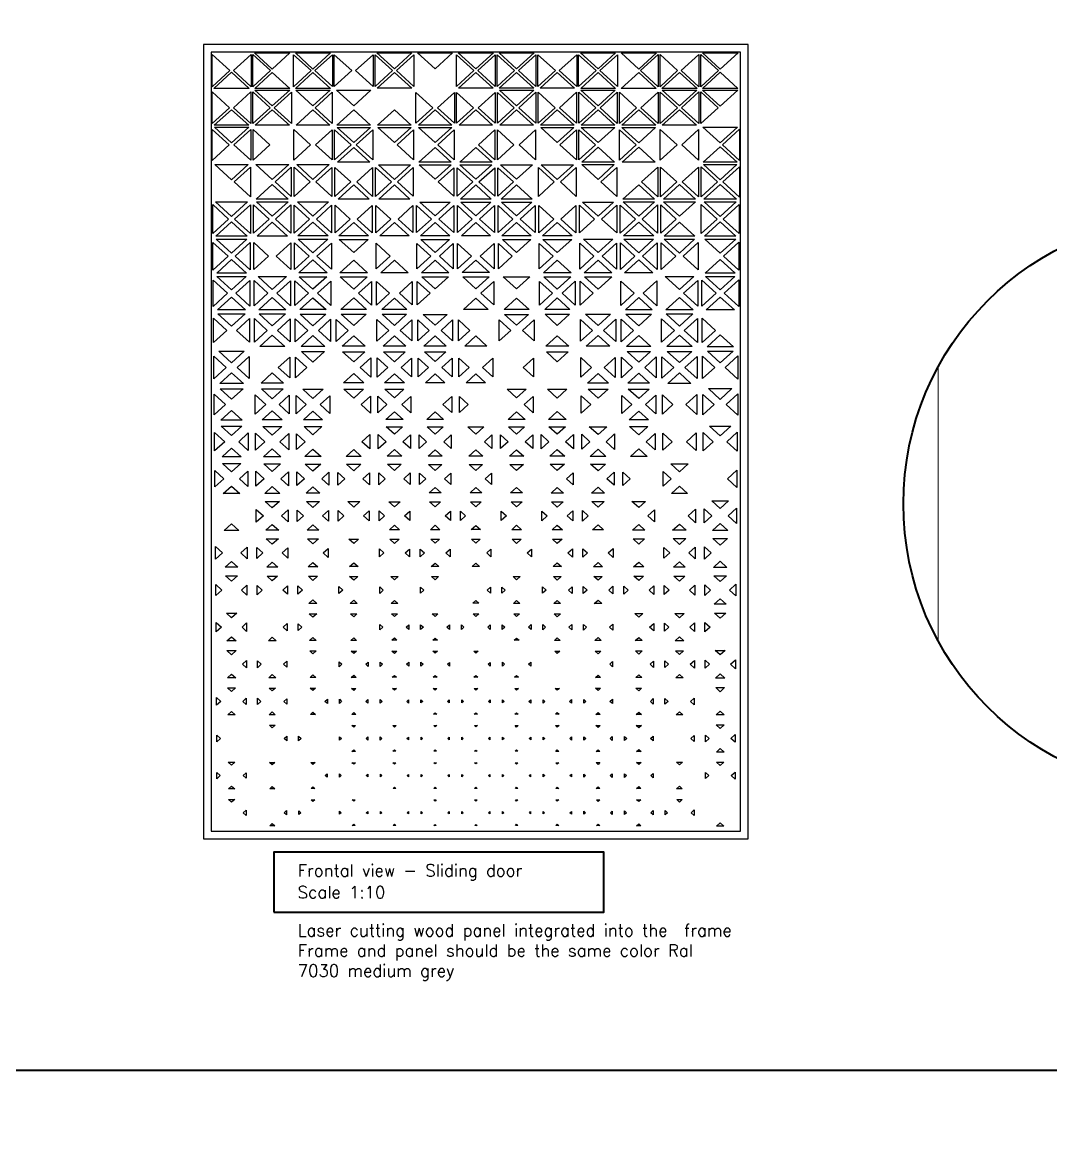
# Model space of a CAD drawing. Header units: millimetres. Extents: x 6676 to 14342, y 3639 to 5293.
# Drawn here: x 7893.2 to 8233.2, y 4548 to 4916.6 of the extents above; entities that cross this region are included whole.
import ezdxf

# ---------------------------------------------------------------- set-up
doc = ezdxf.new("R2010")
doc.units = ezdxf.units.MM
doc.layers.add('1 - bed panels', color=170, linetype='Continuous', lineweight=9)
doc.layers.add('A-dim-work', color=8, linetype='Continuous')
doc.layers.add('A-VIEW-20', color=1, linetype='Continuous')
doc.styles.add('ENGLISH', font='romans.shx', dxfattribs={"height": 2})

# ---------------------------------------------------------------- blocks, each defined once
blk = doc.blocks.new('det2')
at = {"layer": '1 - bed panels', "true_color": 0xc2c2c2}
h = blk.add_hatch(dxfattribs=at)
h.set_pattern_fill('LINE', color=9, scale=1.575, angle=-90)
h.set_pattern_definition([(270, (-7406.43, -5143.807), (5.000625, -2e-15), [])])
edge = h.paths.add_edge_path()
edge.add_arc((3.66, 8.761), 9.495, 98.1319, 262.4282)
edge.add_line((2.409, -0.651), (2.317, 18.161))
edge = h.paths.add_edge_path()
edge.add_arc((-158.699, -60.602), 2, 360, 360.1896)
edge.add_line((-156.699, -60.595), (-156.699, -60.602))
at = {"layer": 'A-dim-work', "color": 6, "lineweight": 40, "ltscale": 20}
blk.add_circle((3.66, 8.761), 9.495, dxfattribs=at)
blk = doc.blocks.new('sliding')
at = {"layer": 'A-VIEW-20'}
for points in [[(0, 0), (0, -105), (72, -105), (72, 0)], [(1, -1), (1, -104), (71, -104), (71, -1)], [(1.11, -1.31), (3.46, -3.45), (1.11, -5.59)], [(6.27, -5.58), (3.93, -3.45), (6.27, -1.32)], [(6.5, -1.33), (8.84, -3.45), (6.5, -5.58)], [(11.42, -1.11), (9.08, -3.24), (6.73, -1.11)], [(11.89, -1.34), (14.22, -3.45), (11.89, -5.57)], [(16.8, -1.11), (14.46, -3.24), (12.13, -1.11)], [(17.03, -5.56), (14.71, -3.45), (17.03, -1.34)], [(17.28, -1.35), (19.59, -3.45), (17.28, -5.56)], [(22.41, -5.55), (20.1, -3.45), (22.41, -1.35)], [(22.67, -1.35), (24.97, -3.45), (22.67, -5.55)], [(27.55, -1.11), (25.23, -3.23), (22.91, -1.11)], [(27.79, -5.55), (25.49, -3.45), (27.79, -1.36)], [(32.93, -1.11), (30.62, -3.22), (28.3, -1.11)], [(33.44, -1.36), (35.74, -3.45), (33.44, -5.55)], [(38.32, -1.11), (36, -3.22), (33.68, -1.11)], [(38.56, -5.55), (36.26, -3.45), (38.56, -1.36)], [(38.82, -1.36), (41.12, -3.45), (38.82, -5.55)], [(43.7, -1.11), (41.38, -3.23), (39.07, -1.11)], [(43.95, -5.55), (41.64, -3.45), (43.95, -1.35)], [(44.21, -1.35), (46.51, -3.45), (44.21, -5.55)], [(49.33, -5.56), (47.02, -3.45), (49.33, -1.35)], [(49.59, -1.35), (51.9, -3.45), (49.59, -5.56)], [(54.48, -1.11), (52.15, -3.23), (49.82, -1.11)], [(54.72, -5.56), (52.4, -3.45), (54.72, -1.34)], [(59.88, -1.11), (57.54, -3.24), (55.2, -1.11)], [(60.11, -5.57), (57.78, -3.45), (60.11, -1.33)], [(60.35, -1.33), (62.68, -3.45), (60.35, -5.58)], [(65.5, -5.59), (63.16, -3.45), (65.5, -1.32)], [(65.73, -1.32), (68.08, -3.45), (65.73, -5.59)], [(70.67, -1.1), (68.31, -3.25), (65.95, -1.1)], [(1.36, -5.79), (3.69, -3.67), (6.02, -5.79)], [(6.76, -5.79), (9.08, -3.68), (11.39, -5.79)], [(12.16, -5.79), (14.46, -3.69), (16.77, -5.79)], [(22.94, -5.78), (25.23, -3.7), (27.52, -5.78)], [(33.72, -5.78), (36, -3.7), (38.28, -5.78)], [(39.1, -5.78), (41.38, -3.7), (43.67, -5.78)], [(44.48, -5.78), (46.77, -3.7), (49.06, -5.78)], [(49.86, -5.79), (52.15, -3.69), (54.45, -5.79)], [(55.23, -5.79), (57.54, -3.68), (59.85, -5.79)], [(60.6, -5.79), (62.92, -3.68), (65.25, -5.79)], [(65.97, -5.8), (68.31, -3.67), (70.64, -5.8)], [(1.13, -6.26), (3.43, -8.36), (1.13, -10.46)], [(6.25, -10.45), (3.96, -8.36), (6.25, -6.27)], [(6.52, -6.27), (8.81, -8.36), (6.52, -10.44)], [(11.38, -6.02), (9.08, -8.12), (6.78, -6.02)], [(11.63, -10.43), (9.35, -8.36), (11.63, -6.28)], [(16.75, -6.03), (14.46, -8.11), (12.18, -6.03)], [(17.01, -10.42), (14.75, -8.36), (17.01, -6.3)], [(22.12, -6.03), (19.85, -8.1), (17.57, -6.03)], [(28.07, -6.32), (30.32, -8.36), (28.07, -10.4)], [(33.16, -10.4), (30.92, -8.36), (33.16, -6.32)], [(33.46, -6.32), (35.7, -8.36), (33.46, -10.4)], [(38.54, -10.4), (36.3, -8.36), (38.54, -6.32)], [(38.84, -6.32), (41.08, -8.36), (38.84, -10.4)], [(43.65, -6.03), (41.38, -8.1), (39.12, -6.03)], [(43.93, -10.4), (41.68, -8.36), (43.93, -6.31)], [(44.23, -6.31), (46.47, -8.36), (44.23, -10.4)], [(49.31, -10.41), (47.06, -8.36), (49.31, -6.31)], [(49.61, -6.3), (51.86, -8.36), (49.61, -10.41)], [(54.43, -6.03), (52.15, -8.11), (49.87, -6.03)], [(54.7, -10.42), (52.44, -8.36), (54.7, -6.29)], [(54.99, -6.29), (57.26, -8.36), (54.99, -10.42)], [(60.09, -10.43), (57.81, -8.36), (60.09, -6.28)], [(60.37, -6.28), (62.65, -8.36), (60.37, -10.44)], [(65.23, -6.02), (62.92, -8.12), (60.62, -6.02)], [(65.48, -10.45), (63.19, -8.36), (65.48, -6.27)], [(65.75, -6.26), (68.05, -8.36), (65.75, -10.45)], [(70.63, -6.02), (68.31, -8.13), (65.98, -6.02)], [(1.41, -10.68), (3.69, -8.61), (5.97, -10.68)], [(6.81, -10.68), (9.08, -8.62), (11.34, -10.68)], [(12.22, -10.67), (14.46, -8.63), (16.71, -10.67)], [(17.61, -10.67), (19.85, -8.64), (22.08, -10.67)], [(23.01, -10.67), (25.23, -8.64), (27.45, -10.67)], [(28.4, -10.67), (30.62, -8.65), (32.83, -10.67)], [(33.78, -10.66), (36, -8.65), (38.22, -10.66)], [(39.17, -10.67), (41.38, -8.64), (43.6, -10.67)], [(44.54, -10.67), (46.77, -8.64), (49, -10.67)], [(49.92, -10.67), (52.15, -8.63), (54.39, -10.67)], [(55.28, -10.68), (57.54, -8.62), (59.79, -10.68)], [(60.65, -10.68), (62.92, -8.61), (65.19, -10.68)], [(1.15, -11.21), (3.4, -13.26), (1.15, -15.31)], [(5.96, -10.94), (3.69, -13), (1.43, -10.94)], [(6.23, -15.3), (4, -13.26), (6.23, -11.23)], [(6.54, -11.23), (8.77, -13.26), (6.54, -15.29)], [(11.93, -11.25), (14.14, -13.26), (11.93, -15.27)], [(16.99, -15.26), (14.79, -13.26), (16.99, -11.26)], [(17.32, -11.27), (19.51, -13.26), (17.32, -15.26)], [(22.06, -10.96), (19.85, -12.97), (17.64, -10.96)], [(22.37, -15.25), (20.19, -13.26), (22.37, -11.28)], [(27.43, -10.96), (25.23, -12.96), (23.03, -10.96)], [(27.75, -15.24), (25.58, -13.26), (27.75, -11.29)], [(32.81, -10.96), (30.62, -12.96), (28.42, -10.96)], [(33.13, -15.23), (30.97, -13.26), (33.13, -11.29)], [(38.52, -15.23), (36.35, -13.26), (38.52, -11.29)], [(38.87, -11.29), (41.03, -13.26), (38.87, -15.24)], [(43.9, -15.24), (41.73, -13.26), (43.9, -11.28)], [(48.97, -10.96), (46.77, -12.97), (44.57, -10.96)], [(49.29, -15.25), (47.11, -13.26), (49.29, -11.27)], [(49.63, -11.27), (51.82, -13.26), (49.63, -15.25)], [(54.37, -10.95), (52.15, -12.97), (49.94, -10.95)], [(55.01, -11.26), (57.21, -13.26), (55.01, -15.27)], [(59.77, -10.95), (57.54, -12.98), (55.31, -10.95)], [(60.39, -11.24), (62.61, -13.26), (60.39, -15.29)], [(65.46, -15.3), (63.23, -13.26), (65.46, -11.22)], [(70.58, -10.94), (68.31, -13.01), (66.03, -10.94)], [(70.86, -15.32), (68.59, -13.26), (70.86, -11.2)], [(17.69, -15.55), (19.85, -13.59), (22, -15.55)], [(28.48, -15.55), (30.62, -13.6), (32.75, -15.55)], [(33.86, -15.55), (36, -13.6), (38.14, -15.55)], [(49.99, -15.55), (52.15, -13.58), (54.32, -15.55)], [(55.35, -15.56), (57.54, -13.57), (59.72, -15.56)], [(66.07, -15.57), (68.31, -13.54), (70.54, -15.57)], [(5.89, -15.86), (3.69, -17.87), (1.49, -15.86)], [(6.21, -20.14), (4.04, -18.17), (6.21, -16.2)], [(11.25, -15.87), (9.08, -17.85), (6.91, -15.87)], [(16.61, -15.88), (14.46, -17.84), (12.31, -15.88)], [(27.35, -15.89), (25.23, -17.82), (23.12, -15.89)], [(32.72, -15.89), (30.62, -17.81), (28.51, -15.89)], [(38.11, -15.89), (36, -17.81), (33.89, -15.89)], [(43.5, -15.89), (41.38, -17.81), (39.27, -15.89)], [(48.89, -15.89), (46.77, -17.82), (44.65, -15.89)], [(54.29, -15.88), (52.15, -17.83), (50.02, -15.88)], [(60.05, -20.12), (57.91, -18.17), (60.05, -16.22)], [(60.41, -16.21), (62.56, -18.17), (60.41, -20.12)], [(65.44, -20.14), (63.27, -18.17), (65.44, -16.19)], [(65.79, -16.18), (67.96, -18.17), (65.79, -20.15)], [(70.52, -15.86), (68.31, -17.87), (66.1, -15.86)], [(70.84, -20.17), (68.64, -18.17), (70.84, -16.16)], [(11.58, -20.11), (9.45, -18.17), (11.58, -16.22)], [(11.96, -16.23), (14.09, -18.17), (11.96, -20.1)], [(16.96, -20.09), (14.85, -18.17), (16.96, -16.24)], [(17.35, -16.25), (19.45, -18.17), (17.35, -20.08)], [(22.34, -20.07), (20.25, -18.17), (22.34, -16.26)], [(22.74, -16.26), (24.83, -18.17), (22.74, -20.07)], [(27.72, -20.06), (25.64, -18.17), (27.72, -16.27)], [(33.1, -20.06), (31.03, -18.17), (33.1, -16.28)], [(33.51, -16.28), (35.59, -18.17), (33.51, -20.06)], [(38.49, -20.06), (36.41, -18.17), (38.49, -16.28)], [(38.9, -16.28), (40.97, -18.17), (38.9, -20.06)], [(44.28, -16.27), (46.36, -18.17), (44.28, -20.07)], [(49.26, -20.08), (47.17, -18.17), (49.26, -16.26)], [(54.65, -20.09), (52.54, -18.17), (54.65, -16.24)], [(6.96, -20.44), (9.08, -18.52), (11.19, -20.44)], [(17.78, -20.43), (19.85, -18.55), (21.91, -20.43)], [(23.18, -20.42), (25.23, -18.56), (27.28, -20.42)], [(33.96, -20.42), (36, -18.56), (38.04, -20.42)], [(39.34, -20.42), (41.38, -18.56), (43.43, -20.42)], [(55.44, -20.44), (57.54, -18.53), (59.64, -20.44)], [(60.79, -20.45), (62.92, -18.51), (65.05, -20.45)], [(66.14, -20.46), (68.31, -18.49), (70.47, -20.46)], [(1.2, -21.16), (3.3, -23.07), (1.2, -24.99)], [(5.81, -20.79), (3.69, -22.72), (1.57, -20.79)], [(6.18, -24.96), (4.1, -23.07), (6.18, -21.18)], [(6.59, -21.19), (8.66, -23.07), (6.59, -24.95)], [(11.16, -20.8), (9.08, -22.7), (6.99, -20.8)], [(11.55, -24.93), (9.51, -23.07), (11.55, -21.21)], [(11.99, -21.22), (14.02, -23.07), (11.99, -24.92)], [(16.52, -20.81), (14.46, -22.69), (12.4, -20.81)], [(16.93, -24.91), (14.91, -23.07), (16.93, -21.24)], [(17.38, -21.25), (19.39, -23.07), (17.38, -24.9)], [(22.3, -24.88), (20.31, -23.07), (22.3, -21.26)], [(22.77, -21.26), (24.76, -23.07), (22.77, -24.88)], [(27.68, -24.87), (25.71, -23.07), (27.68, -21.27)], [(28.16, -21.28), (30.13, -23.07), (28.16, -24.87)], [(32.62, -20.83), (30.62, -22.65), (28.61, -20.83)], [(33.07, -24.86), (31.1, -23.07), (33.07, -21.28)], [(33.55, -21.28), (35.52, -23.07), (33.55, -24.86)], [(38, -20.83), (36, -22.65), (34, -20.83)], [(38.45, -24.86), (36.48, -23.07), (38.45, -21.28)], [(38.93, -21.28), (40.9, -23.07), (38.93, -24.86)], [(43.39, -20.83), (41.38, -22.66), (39.38, -20.83)], [(43.84, -24.87), (41.86, -23.07), (43.84, -21.27)], [(44.31, -21.27), (46.29, -23.07), (44.31, -24.88)], [(49.23, -24.89), (47.24, -23.07), (49.23, -21.26)], [(49.69, -21.25), (51.69, -23.07), (49.69, -24.89)], [(54.2, -20.82), (52.15, -22.68), (50.11, -20.82)], [(54.62, -24.91), (52.6, -23.07), (54.62, -21.23)], [(55.07, -21.23), (57.09, -23.07), (55.07, -24.92)], [(59.61, -20.81), (57.54, -22.69), (55.47, -20.81)], [(60.02, -24.94), (57.97, -23.07), (60.02, -21.21)], [(60.44, -21.2), (62.5, -23.07), (60.44, -24.95)], [(65.02, -20.8), (62.92, -22.71), (60.82, -20.8)], [(65.81, -21.16), (67.91, -23.07), (65.81, -24.98)], [(70.44, -20.79), (68.31, -22.73), (66.17, -20.79)], [(70.81, -25), (68.69, -23.07), (70.81, -21.14)], [(1.63, -25.33), (3.69, -23.46), (5.75, -25.33)], [(7.06, -25.32), (9.08, -23.48), (11.1, -25.32)], [(12.47, -25.31), (14.46, -23.5), (16.45, -25.31)], [(17.89, -25.3), (19.85, -23.52), (21.81, -25.3)], [(23.29, -25.3), (25.23, -23.53), (27.17, -25.3)], [(28.69, -25.29), (30.62, -23.54), (32.54, -25.29)], [(34.08, -25.29), (36, -23.54), (37.92, -25.29)], [(39.45, -25.29), (41.38, -23.53), (43.32, -25.29)], [(44.82, -25.3), (46.77, -23.52), (48.72, -25.3)], [(55.54, -25.31), (57.54, -23.49), (59.54, -25.31)], [(60.88, -25.33), (62.92, -23.47), (64.96, -25.33)], [(66.23, -25.34), (68.31, -23.44), (70.39, -25.34)], [(1.23, -26.15), (3.24, -27.98), (1.23, -29.81)], [(5.72, -25.73), (3.69, -27.57), (1.66, -25.73)], [(6.15, -29.78), (4.17, -27.98), (6.15, -26.17)], [(6.63, -26.19), (8.59, -27.98), (6.63, -29.76)], [(11.52, -29.74), (9.58, -27.98), (11.52, -26.21)], [(12.03, -26.23), (13.95, -27.98), (12.03, -29.73)], [(16.41, -25.75), (14.46, -27.52), (12.51, -25.75)], [(16.89, -29.7), (14.99, -27.98), (16.89, -26.25)], [(21.77, -25.76), (19.85, -27.51), (17.93, -25.76)], [(22.82, -26.28), (24.68, -27.98), (22.82, -29.67)], [(28.21, -26.3), (30.05, -27.98), (28.21, -29.66)], [(32.5, -25.77), (30.62, -27.49), (28.73, -25.77)], [(33.02, -29.65), (31.18, -27.98), (33.02, -26.3)], [(33.59, -26.3), (35.43, -27.98), (33.59, -29.65)], [(38.41, -29.65), (36.57, -27.98), (38.41, -26.3)], [(38.98, -26.3), (40.82, -27.98), (38.98, -29.65)], [(43.27, -25.77), (41.38, -27.49), (39.5, -25.77)], [(44.36, -26.29), (46.21, -27.98), (44.36, -29.67)], [(48.68, -25.76), (46.77, -27.5), (44.86, -25.76)], [(49.73, -26.26), (51.61, -27.98), (49.73, -29.69)], [(54.09, -25.75), (52.15, -27.51), (50.22, -25.75)], [(54.58, -29.71), (52.68, -27.98), (54.58, -26.24)], [(55.11, -26.23), (57.02, -27.98), (55.11, -29.72)], [(59.5, -25.74), (57.54, -27.53), (55.57, -25.74)], [(59.98, -29.74), (58.04, -27.98), (59.98, -26.21)], [(60.48, -26.2), (62.43, -27.98), (60.48, -29.76)], [(64.93, -25.73), (62.92, -27.56), (60.92, -25.73)], [(65.38, -29.78), (63.4, -27.98), (65.38, -26.17)], [(70.36, -25.72), (68.31, -27.59), (66.26, -25.72)], [(70.78, -29.83), (68.75, -27.98), (70.78, -26.13)], [(1.73, -30.21), (3.69, -28.42), (5.65, -30.21)], [(12.59, -30.18), (14.46, -28.48), (16.33, -30.18)], [(18.01, -30.17), (19.85, -28.5), (21.68, -30.17)], [(23.42, -30.16), (25.23, -28.51), (27.04, -30.16)], [(28.82, -30.16), (30.62, -28.52), (32.41, -30.16)], [(34.21, -30.15), (36, -28.52), (37.79, -30.15)], [(44.95, -30.16), (46.77, -28.51), (48.59, -30.16)], [(50.31, -30.17), (52.15, -28.49), (54, -30.17)], [(55.65, -30.18), (57.54, -28.47), (59.42, -30.18)], [(66.33, -30.21), (68.31, -28.41), (70.29, -30.21)], [(5.61, -30.66), (3.69, -32.41), (1.77, -30.66)], [(10.95, -30.68), (9.08, -32.38), (7.21, -30.68)], [(16.28, -30.69), (14.46, -32.35), (12.64, -30.69)], [(21.63, -30.7), (19.85, -32.33), (18.06, -30.7)], [(32.36, -30.72), (30.62, -32.31), (28.87, -30.72)], [(37.74, -30.72), (36, -32.3), (34.26, -30.72)], [(43.14, -30.71), (41.38, -32.31), (39.63, -30.71)], [(48.54, -30.71), (46.77, -32.32), (45, -30.71)], [(53.96, -30.7), (52.15, -32.34), (50.35, -30.7)], [(64.81, -30.67), (62.92, -32.39), (61.03, -30.67)], [(70.25, -30.66), (68.31, -32.43), (66.36, -30.66)], [(1.26, -31.15), (3.16, -32.88), (1.26, -34.61)], [(6.11, -34.58), (4.25, -32.88), (6.11, -31.19)], [(6.67, -31.2), (8.51, -32.88), (6.67, -34.56)], [(11.47, -34.53), (9.67, -32.88), (11.47, -31.23)], [(12.07, -31.25), (13.86, -32.88), (12.07, -34.51)], [(16.84, -34.49), (15.08, -32.88), (16.84, -31.27)], [(22.22, -34.46), (20.49, -32.88), (22.22, -31.31)], [(22.86, -31.32), (24.58, -32.88), (22.86, -34.45)], [(27.59, -34.43), (25.89, -32.88), (27.59, -31.33)], [(28.25, -31.33), (29.95, -32.88), (28.25, -34.43)], [(38.36, -34.42), (36.67, -32.88), (38.36, -31.34)], [(44.4, -31.32), (46.12, -32.88), (44.4, -34.44)], [(49.14, -34.46), (47.41, -32.88), (49.14, -31.3)], [(49.78, -31.29), (51.52, -32.88), (49.78, -34.47)], [(55.15, -31.26), (56.93, -32.88), (55.15, -34.51)], [(59.94, -34.53), (58.12, -32.88), (59.94, -31.23)], [(65.34, -34.58), (63.47, -32.88), (65.34, -31.18)], [(65.88, -31.16), (67.77, -32.88), (65.88, -34.6)], [(70.75, -34.64), (68.82, -32.88), (70.75, -31.12)], [(1.85, -35.07), (3.69, -33.4), (5.53, -35.07)], [(7.3, -35.06), (9.08, -33.43), (10.86, -35.06)], [(12.73, -35.04), (14.46, -33.47), (16.19, -35.04)], [(18.16, -35.03), (19.85, -33.49), (21.54, -35.03)], [(23.57, -35.02), (25.23, -33.51), (26.89, -35.02)], [(34.36, -35.01), (36, -33.52), (37.64, -35.01)], [(39.74, -35.02), (41.38, -33.51), (43.03, -35.02)], [(45.1, -35.02), (46.77, -33.5), (48.44, -35.02)], [(55.79, -35.05), (57.54, -33.45), (59.29, -35.05)], [(61.12, -35.06), (62.92, -33.42), (64.73, -35.06)], [(66.44, -35.08), (68.31, -33.38), (70.18, -35.08)], [(1.31, -36.17), (3.08, -37.79), (1.31, -39.4)], [(5.49, -35.61), (3.69, -37.24), (1.89, -35.61)], [(6.06, -39.36), (4.33, -37.79), (6.06, -36.21)], [(6.71, -36.23), (8.42, -37.79), (6.71, -39.34)], [(10.81, -35.62), (9.08, -37.2), (7.34, -35.62)], [(11.43, -39.3), (9.76, -37.79), (11.43, -36.27)], [(12.12, -36.28), (13.77, -37.79), (12.12, -39.29)], [(16.14, -35.64), (14.46, -37.17), (12.78, -35.64)], [(16.79, -39.26), (15.18, -37.79), (16.79, -36.32)], [(17.52, -36.33), (19.12, -37.79), (17.52, -39.24)], [(21.48, -35.65), (19.85, -37.15), (18.21, -35.65)], [(22.92, -36.36), (24.48, -37.79), (22.92, -39.21)], [(26.84, -35.66), (25.23, -37.13), (23.62, -35.66)], [(27.54, -39.19), (26, -37.79), (27.54, -36.38)], [(28.31, -36.39), (29.84, -37.79), (28.31, -39.19)], [(32.2, -35.67), (30.62, -37.11), (29.03, -35.67)], [(32.92, -39.18), (31.39, -37.79), (32.92, -36.39)], [(33.7, -36.39), (35.22, -37.79), (33.7, -39.18)], [(39.08, -36.39), (40.61, -37.79), (39.08, -39.18)], [(42.98, -35.67), (41.38, -37.12), (39.79, -35.67)], [(43.69, -39.19), (42.15, -37.79), (43.69, -36.38)], [(48.39, -35.66), (46.77, -37.13), (45.15, -35.66)], [(49.83, -36.34), (51.42, -37.79), (49.83, -39.23)], [(53.81, -35.65), (52.15, -37.16), (50.5, -35.65)], [(54.49, -39.26), (52.87, -37.79), (54.49, -36.31)], [(55.2, -36.29), (56.84, -37.79), (55.2, -39.28)], [(59.24, -35.63), (57.54, -37.19), (55.83, -35.63)], [(60.56, -36.24), (62.26, -37.79), (60.56, -39.33)], [(64.69, -35.62), (62.92, -37.22), (61.16, -35.62)], [(65.3, -39.37), (63.56, -37.79), (65.3, -36.2)], [(65.93, -36.18), (67.69, -37.79), (65.93, -39.39)], [(7.44, -39.92), (9.08, -38.43), (10.72, -39.92)], [(12.88, -39.9), (14.46, -38.46), (16.04, -39.9)], [(18.32, -39.89), (19.85, -38.49), (21.38, -39.89)], [(23.74, -39.87), (25.23, -38.51), (26.73, -39.87)], [(29.14, -39.87), (30.62, -38.53), (32.09, -39.87)], [(34.53, -39.87), (36, -38.53), (37.47, -39.87)], [(45.26, -39.88), (46.77, -38.5), (48.28, -39.88)], [(50.6, -39.89), (52.15, -38.48), (53.7, -39.89)], [(55.93, -39.91), (57.54, -38.45), (59.14, -39.91)], [(61.25, -39.93), (62.92, -38.41), (64.59, -39.93)], [(66.57, -39.95), (68.31, -38.36), (70.05, -39.95)], [(1.35, -41.2), (2.99, -42.69), (1.35, -44.18)], [(5.35, -40.55), (3.69, -42.06), (2.03, -40.55)], [(6.02, -44.14), (4.43, -42.69), (6.02, -41.25)], [(15.99, -40.59), (14.46, -41.98), (12.94, -40.59)], [(21.32, -40.61), (19.85, -41.95), (18.37, -40.61)], [(26.67, -40.62), (25.23, -41.93), (23.79, -40.62)], [(32.03, -40.63), (30.62, -41.92), (29.2, -40.63)], [(48.22, -40.61), (46.77, -41.94), (45.32, -40.61)], [(59.09, -40.58), (57.54, -42), (55.99, -40.58)], [(60.61, -41.28), (62.16, -42.69), (60.61, -44.1)], [(64.54, -40.56), (62.92, -42.04), (61.3, -40.56)], [(65.25, -44.15), (63.65, -42.69), (65.25, -41.24)], [(65.97, -41.21), (67.6, -42.69), (65.97, -44.17)], [(70.01, -40.54), (68.31, -42.09), (66.61, -40.54)], [(70.66, -44.22), (68.98, -42.69), (70.66, -41.16)], [(11.38, -44.07), (9.86, -42.69), (11.38, -41.31)], [(12.17, -41.33), (13.66, -42.69), (12.17, -44.05)], [(22.11, -43.97), (20.71, -42.69), (22.11, -41.41)], [(22.97, -41.43), (24.36, -42.69), (22.97, -43.96)], [(27.48, -43.94), (26.11, -42.69), (27.48, -41.44)], [(28.37, -41.45), (29.73, -42.69), (28.37, -43.93)], [(32.86, -43.92), (31.51, -42.69), (32.86, -41.46)], [(33.75, -41.46), (35.11, -42.69), (33.75, -43.92)], [(38.25, -43.92), (36.89, -42.69), (38.25, -41.46)], [(43.64, -43.94), (42.26, -42.69), (43.64, -41.44)], [(49.88, -41.39), (51.31, -42.69), (49.88, -43.99)], [(54.43, -44.02), (52.98, -42.69), (54.43, -41.36)], [(55.25, -41.34), (56.73, -42.69), (55.25, -44.04)], [(59.84, -44.08), (58.32, -42.69), (59.84, -41.3)], [(2.13, -44.8), (3.69, -43.38), (5.26, -44.8)], [(7.59, -44.78), (9.08, -43.42), (10.56, -44.78)], [(18.49, -44.74), (19.85, -43.5), (21.2, -44.74)], [(23.91, -44.73), (25.23, -43.52), (26.55, -44.73)], [(29.32, -44.72), (30.62, -43.54), (31.91, -44.72)], [(34.71, -44.72), (36, -43.54), (37.29, -44.72)], [(50.77, -44.75), (52.15, -43.49), (53.54, -44.75)], [(56.09, -44.76), (57.54, -43.45), (58.98, -44.76)], [(61.4, -44.79), (62.92, -43.4), (64.44, -44.79)], [(5.21, -45.5), (3.69, -46.88), (2.18, -45.5)], [(10.51, -45.53), (9.08, -46.83), (7.65, -45.53)], [(15.82, -45.55), (14.46, -46.78), (13.1, -45.55)], [(21.15, -45.57), (19.85, -46.75), (18.55, -45.57)], [(26.49, -45.58), (25.23, -46.72), (23.97, -45.58)], [(42.63, -45.58), (41.38, -46.72), (40.14, -45.58)], [(48.04, -45.57), (46.77, -46.73), (45.49, -45.57)], [(53.48, -45.56), (52.15, -46.76), (50.83, -45.56)], [(58.93, -45.54), (57.54, -46.8), (56.15, -45.54)], [(69.86, -45.49), (68.31, -46.91), (66.75, -45.49)], [(1.4, -46.23), (2.89, -47.6), (1.4, -48.96)], [(6.81, -46.32), (8.22, -47.6), (6.81, -48.87)], [(11.32, -48.82), (9.97, -47.6), (11.32, -46.37)], [(12.23, -46.39), (13.55, -47.6), (12.23, -48.8)], [(16.68, -48.76), (15.4, -47.6), (16.68, -46.43)], [(22.05, -48.71), (20.82, -47.6), (22.05, -46.48)], [(23.03, -46.49), (24.24, -47.6), (23.03, -48.7)], [(27.42, -48.68), (26.23, -47.6), (27.42, -46.51)], [(32.8, -48.66), (31.63, -47.6), (32.8, -46.53)], [(33.82, -46.53), (34.98, -47.6), (33.82, -48.66)], [(43.58, -48.68), (42.38, -47.6), (43.58, -46.51)], [(49.94, -46.46), (51.19, -47.6), (49.94, -48.73)], [(55.31, -46.4), (56.62, -47.6), (55.31, -48.79)], [(59.79, -48.83), (58.43, -47.6), (59.79, -46.36)], [(60.67, -46.33), (62.05, -47.6), (60.67, -48.86)], [(65.2, -48.91), (63.75, -47.6), (65.2, -46.28)], [(66.02, -46.25), (67.5, -47.6), (66.02, -48.94)], [(70.62, -49), (69.08, -47.6), (70.62, -46.19)], [(2.28, -49.66), (3.69, -48.37), (5.1, -49.66)], [(7.76, -49.63), (9.08, -48.43), (10.4, -49.63)], [(13.22, -49.61), (14.46, -48.48), (15.7, -49.61)], [(24.09, -49.58), (25.23, -48.54), (26.37, -49.58)], [(29.5, -49.57), (30.62, -48.55), (31.73, -49.57)], [(40.26, -49.57), (41.38, -48.55), (42.51, -49.57)], [(45.61, -49.58), (46.77, -48.53), (47.93, -49.58)], [(56.26, -49.62), (57.54, -48.45), (58.82, -49.62)], [(1.45, -51.28), (2.79, -52.5), (1.45, -53.72)], [(5.05, -50.45), (3.69, -51.69), (2.33, -50.45)], [(5.91, -53.66), (4.64, -52.5), (5.91, -51.34)], [(6.87, -51.37), (8.11, -52.5), (6.87, -53.63)], [(10.34, -50.48), (9.08, -51.63), (7.81, -50.48)], [(11.27, -53.58), (10.08, -52.5), (11.27, -51.42)], [(12.28, -51.45), (13.44, -52.5), (12.28, -53.55)], [(15.65, -50.5), (14.46, -51.59), (13.28, -50.5)], [(21.99, -53.46), (20.94, -52.5), (21.99, -51.54)], [(23.09, -51.56), (24.12, -52.5), (23.09, -53.44)], [(26.31, -50.54), (25.23, -51.52), (24.15, -50.54)], [(27.36, -53.42), (26.35, -52.5), (27.36, -51.58)], [(28.49, -51.59), (29.49, -52.5), (28.49, -53.41)], [(31.67, -50.55), (30.62, -51.51), (29.56, -50.55)], [(32.74, -53.4), (31.75, -52.5), (32.74, -51.6)], [(37.05, -50.55), (36, -51.5), (34.95, -50.55)], [(38.13, -53.4), (37.13, -52.5), (38.13, -51.6)], [(39.26, -51.59), (40.25, -52.5), (39.26, -53.41)], [(42.45, -50.54), (41.38, -51.51), (40.32, -50.54)], [(43.52, -53.42), (42.5, -52.5), (43.52, -51.58)], [(44.63, -51.57), (45.66, -52.5), (44.63, -53.43)], [(47.87, -50.53), (46.77, -51.53), (45.67, -50.53)], [(48.92, -53.46), (47.86, -52.5), (48.92, -51.54)], [(50, -51.52), (51.07, -52.5), (50, -53.48)], [(53.3, -50.52), (52.15, -51.56), (51, -50.52)], [(54.32, -53.52), (53.21, -52.5), (54.32, -51.48)], [(58.76, -50.49), (57.54, -51.61), (56.32, -50.49)], [(59.73, -53.59), (58.54, -52.5), (59.73, -51.41)], [(60.72, -51.39), (61.94, -52.5), (60.72, -53.61)], [(65.15, -53.67), (63.86, -52.5), (65.15, -51.33)], [(66.07, -51.3), (67.39, -52.5), (66.07, -53.7)], [(69.72, -50.44), (68.31, -51.72), (66.9, -50.44)], [(70.57, -53.77), (69.17, -52.5), (70.57, -51.23)], [(2.44, -54.52), (3.69, -53.37), (4.95, -54.52)], [(7.92, -54.49), (9.08, -53.43), (10.23, -54.49)], [(13.39, -54.46), (14.46, -53.48), (15.54, -54.46)], [(18.84, -54.44), (19.85, -53.52), (20.85, -54.44)], [(24.27, -54.43), (25.23, -53.55), (26.19, -54.43)], [(29.68, -54.42), (30.62, -53.57), (31.55, -54.42)], [(35.07, -54.42), (36, -53.57), (36.93, -54.42)], [(40.44, -54.42), (41.38, -53.56), (42.33, -54.42)], [(45.79, -54.43), (46.77, -53.54), (47.75, -54.43)], [(51.12, -54.45), (52.15, -53.51), (53.19, -54.45)], [(56.43, -54.47), (57.54, -53.46), (58.65, -54.47)], [(4.9, -55.4), (3.69, -56.5), (2.49, -55.4)], [(10.18, -55.43), (9.08, -56.44), (7.97, -55.43)], [(15.48, -55.46), (14.46, -56.39), (13.44, -55.46)], [(20.8, -55.48), (19.85, -56.35), (18.89, -55.48)], [(26.14, -55.49), (25.23, -56.32), (24.32, -55.49)], [(31.5, -55.5), (30.62, -56.3), (29.73, -55.5)], [(36.88, -55.5), (36, -56.3), (35.12, -55.5)], [(42.28, -55.5), (41.38, -56.31), (40.49, -55.5)], [(47.7, -55.49), (46.77, -56.33), (45.84, -55.49)], [(53.14, -55.47), (52.15, -56.37), (51.17, -55.47)], [(64.07, -55.42), (62.92, -56.47), (61.77, -55.42)], [(1.5, -56.32), (2.69, -57.4), (1.5, -58.49)], [(5.86, -58.42), (4.74, -57.4), (5.86, -56.39)], [(6.92, -56.42), (8, -57.4), (6.92, -58.39)], [(11.21, -58.33), (10.19, -57.4), (11.21, -56.48)], [(12.34, -56.5), (13.33, -57.4), (12.34, -58.31)], [(16.57, -58.26), (15.63, -57.4), (16.57, -56.55)], [(17.75, -56.57), (18.66, -57.4), (17.75, -58.24)], [(21.93, -58.21), (21.05, -57.4), (21.93, -56.6)], [(23.15, -56.62), (24.01, -57.4), (23.15, -58.19)], [(27.31, -58.17), (26.46, -57.4), (27.31, -56.64)], [(28.54, -56.65), (29.38, -57.4), (28.54, -58.16)], [(32.68, -58.15), (31.86, -57.4), (32.68, -56.66)], [(38.07, -58.16), (37.25, -57.4), (38.07, -56.65)], [(48.86, -58.21), (47.97, -57.4), (48.86, -56.6)], [(54.27, -58.27), (53.32, -57.4), (54.27, -56.54)], [(55.42, -56.52), (56.39, -57.4), (55.42, -58.29)], [(60.77, -56.44), (61.84, -57.4), (60.77, -58.37)], [(70.52, -58.54), (69.27, -57.4), (70.52, -56.27)], [(2.59, -59.37), (3.69, -58.37), (4.8, -59.37)], [(8.08, -59.34), (9.08, -58.43), (10.08, -59.34)], [(13.55, -59.32), (14.46, -58.49), (15.37, -59.32)], [(29.84, -59.27), (30.62, -58.57), (31.39, -59.27)], [(35.23, -59.27), (36, -58.57), (36.77, -59.27)], [(40.6, -59.28), (41.38, -58.56), (42.17, -59.28)], [(45.95, -59.29), (46.77, -58.54), (47.59, -59.29)], [(51.28, -59.31), (52.15, -58.51), (53.03, -59.31)], [(61.88, -59.36), (62.92, -58.4), (63.97, -59.36)], [(10.03, -60.39), (9.08, -61.25), (8.13, -60.39)], [(15.32, -60.41), (14.46, -61.2), (13.6, -60.41)], [(20.64, -60.43), (19.85, -61.16), (19.05, -60.43)], [(25.98, -60.45), (25.23, -61.13), (24.48, -60.45)], [(31.34, -60.45), (30.62, -61.11), (29.89, -60.45)], [(42.12, -60.45), (41.38, -61.12), (40.65, -60.45)], [(47.54, -60.44), (46.77, -61.14), (46, -60.44)], [(52.98, -60.42), (52.15, -61.17), (51.33, -60.42)], [(58.44, -60.4), (57.54, -61.22), (56.64, -60.4)], [(69.42, -60.34), (68.31, -61.35), (67.2, -60.34)], [(6.97, -61.46), (7.9, -62.31), (6.97, -63.16)], [(11.16, -63.1), (10.29, -62.31), (11.16, -61.52)], [(12.39, -61.54), (13.23, -62.31), (12.39, -63.07)], [(16.52, -63.03), (15.73, -62.31), (16.52, -61.59)], [(17.8, -61.61), (18.56, -62.31), (17.8, -63.01)], [(21.88, -62.97), (21.15, -62.31), (21.88, -61.65)], [(23.2, -61.66), (23.91, -62.31), (23.2, -62.96)], [(27.26, -62.94), (26.57, -62.31), (27.26, -61.68)], [(32.63, -62.92), (31.96, -62.31), (32.63, -61.7)], [(33.98, -61.7), (34.65, -62.31), (33.98, -62.92)], [(36.72, -60.46), (36, -61.11), (35.28, -60.46)], [(39.36, -61.69), (40.04, -62.31), (39.36, -62.93)], [(44.74, -61.67), (45.44, -62.31), (44.74, -62.95)], [(48.81, -62.98), (48.07, -62.31), (48.81, -61.64)], [(50.11, -61.62), (50.86, -62.31), (50.11, -63)], [(59.63, -63.11), (58.75, -62.31), (59.63, -61.51)], [(65.05, -63.21), (64.06, -62.31), (65.05, -61.41)], [(66.17, -61.38), (67.19, -62.31), (66.17, -63.24)], [(70.47, -63.32), (69.37, -62.31), (70.47, -61.3)], [(2.73, -64.24), (3.69, -63.36), (4.65, -64.24)], [(62.02, -64.22), (62.92, -63.4), (63.82, -64.22)], [(67.29, -64.25), (68.31, -63.33), (69.32, -64.25)], [(8.22, -64.2), (9.08, -63.43), (9.93, -64.2)], [(13.7, -64.18), (14.46, -63.48), (15.23, -64.18)], [(24.58, -64.14), (25.23, -63.55), (25.89, -64.14)], [(29.99, -64.14), (30.62, -63.56), (31.24, -64.14)], [(35.38, -64.13), (36, -63.57), (36.62, -64.13)], [(40.75, -64.14), (41.38, -63.56), (42.02, -64.14)], [(46.1, -64.15), (46.77, -63.54), (47.44, -64.15)], [(51.43, -64.17), (52.15, -63.5), (52.88, -64.17)], [(56.73, -64.19), (57.54, -63.46), (58.34, -64.19)], [(9.89, -65.33), (9.08, -66.07), (8.27, -65.33)], [(15.18, -65.36), (14.46, -66.02), (13.74, -65.36)], [(20.5, -65.38), (19.85, -65.98), (19.19, -65.38)], [(25.84, -65.39), (25.23, -65.95), (24.62, -65.39)], [(31.2, -65.4), (30.62, -65.93), (30.03, -65.4)], [(36.58, -65.4), (36, -65.93), (35.42, -65.4)], [(41.98, -65.4), (41.38, -65.94), (40.79, -65.4)], [(47.4, -65.39), (46.77, -65.96), (46.14, -65.39)], [(58.3, -65.35), (57.54, -66.04), (56.78, -65.35)], [(63.78, -65.32), (62.92, -66.1), (62.07, -65.32)], [(69.28, -65.28), (68.31, -66.17), (67.34, -65.28)], [(1.59, -66.38), (2.51, -67.21), (1.59, -68.05)], [(5.77, -67.97), (4.93, -67.21), (5.77, -66.45)], [(7.02, -66.49), (7.81, -67.21), (7.02, -67.94)], [(11.12, -67.88), (10.38, -67.21), (11.12, -66.55)], [(16.47, -67.81), (15.82, -67.21), (16.47, -66.62)], [(23.24, -66.68), (23.82, -67.21), (23.24, -67.74)], [(27.21, -67.72), (26.65, -67.21), (27.21, -66.71)], [(28.64, -66.71), (29.19, -67.21), (28.64, -67.72)], [(32.59, -67.71), (32.05, -67.21), (32.59, -66.72)], [(37.98, -67.71), (37.43, -67.21), (37.98, -66.72)], [(43.37, -67.73), (42.8, -67.21), (43.37, -66.7)], [(48.77, -67.76), (48.16, -67.21), (48.77, -66.67)], [(50.15, -66.65), (50.77, -67.21), (50.15, -67.78)], [(54.17, -67.82), (53.51, -67.21), (54.17, -66.61)], [(60.87, -66.51), (61.65, -67.21), (60.87, -67.92)], [(65, -67.99), (64.15, -67.21), (65, -66.44)], [(66.22, -66.41), (67.1, -67.21), (66.22, -68.02)], [(2.86, -69.1), (3.69, -68.34), (4.52, -69.1)], [(8.35, -69.07), (9.08, -68.41), (9.8, -69.07)], [(13.82, -69.04), (14.46, -68.46), (15.1, -69.04)], [(19.27, -69.02), (19.85, -68.5), (20.42, -69.02)], [(30.11, -69), (30.62, -68.54), (31.12, -69)], [(35.5, -69), (36, -68.55), (36.5, -69)], [(46.22, -69.02), (46.77, -68.52), (47.32, -69.02)], [(51.55, -69.03), (52.15, -68.48), (52.75, -69.03)], [(56.86, -69.05), (57.54, -68.44), (58.21, -69.05)], [(62.15, -69.08), (62.92, -68.38), (63.69, -69.08)], [(67.42, -69.12), (68.31, -68.31), (69.2, -69.12)], [(4.48, -70.24), (3.69, -70.96), (2.9, -70.24)], [(9.76, -70.28), (9.08, -70.9), (8.39, -70.28)], [(15.06, -70.3), (14.46, -70.85), (13.86, -70.3)], [(20.38, -70.32), (19.85, -70.81), (19.31, -70.32)], [(25.72, -70.33), (25.23, -70.78), (24.74, -70.33)], [(31.08, -70.34), (30.62, -70.77), (30.15, -70.34)], [(41.86, -70.34), (41.38, -70.77), (40.91, -70.34)], [(47.28, -70.33), (46.77, -70.79), (46.26, -70.33)], [(52.72, -70.31), (52.15, -70.83), (51.59, -70.31)], [(58.18, -70.29), (57.54, -70.87), (56.9, -70.29)], [(63.65, -70.26), (62.92, -70.93), (62.19, -70.26)], [(69.16, -70.23), (68.31, -71), (67.46, -70.23)], [(1.63, -71.4), (2.43, -72.12), (1.63, -72.84)], [(5.73, -72.77), (5.01, -72.12), (5.73, -71.47)], [(7.06, -71.5), (7.74, -72.12), (7.06, -72.74)], [(11.08, -72.68), (10.46, -72.12), (11.08, -71.56)], [(12.47, -71.58), (13.06, -72.12), (12.47, -72.66)], [(17.88, -71.65), (18.4, -72.12), (17.88, -72.59)], [(23.28, -71.69), (23.75, -72.12), (23.28, -72.55)], [(28.67, -71.72), (29.11, -72.12), (28.67, -72.52)], [(37.94, -72.51), (37.51, -72.12), (37.94, -71.73)], [(39.44, -71.72), (39.88, -72.12), (39.44, -72.52)], [(44.82, -71.7), (45.28, -72.12), (44.82, -72.54)], [(48.73, -72.57), (48.24, -72.12), (48.73, -71.67)], [(50.19, -71.66), (50.7, -72.12), (50.19, -72.58)], [(54.13, -72.62), (53.58, -72.12), (54.13, -71.62)], [(55.55, -71.6), (56.13, -72.12), (55.55, -72.64)], [(59.54, -72.69), (58.91, -72.12), (59.54, -71.55)], [(60.91, -71.52), (61.57, -72.12), (60.91, -72.72)], [(64.96, -72.78), (64.23, -72.12), (64.96, -71.45)], [(66.26, -71.42), (67.03, -72.12), (66.26, -72.82)], [(70.39, -72.9), (69.53, -72.12), (70.39, -71.34)], [(13.93, -73.91), (14.46, -73.43), (14.99, -73.91)], [(19.38, -73.9), (19.85, -73.47), (20.31, -73.9)], [(24.8, -73.88), (25.23, -73.5), (25.66, -73.88)], [(35.6, -73.87), (36, -73.51), (36.4, -73.87)], [(40.97, -73.88), (41.38, -73.5), (41.8, -73.88)], [(46.33, -73.89), (46.77, -73.48), (47.21, -73.89)], [(51.66, -73.9), (52.15, -73.45), (52.65, -73.9)], [(67.53, -73.99), (68.31, -73.28), (69.08, -73.99)], [(4.38, -75.18), (3.69, -75.81), (3.01, -75.18)], [(63.55, -75.2), (62.92, -75.77), (62.3, -75.2)], [(69.05, -75.16), (68.31, -75.84), (67.57, -75.16)], [(1.67, -76.39), (2.36, -77.02), (1.67, -77.66)], [(5.69, -77.59), (5.08, -77.02), (5.69, -76.46)], [(11.05, -77.5), (10.52, -77.02), (11.05, -76.55)], [(12.5, -76.57), (13, -77.02), (12.5, -77.47)], [(14.96, -75.24), (14.46, -75.69), (13.96, -75.24)], [(20.28, -75.26), (19.85, -75.65), (19.41, -75.26)], [(25.63, -75.27), (25.23, -75.63), (24.83, -75.27)], [(30.99, -75.28), (30.62, -75.62), (30.24, -75.28)], [(36.37, -75.28), (36, -75.61), (35.63, -75.28)], [(41.77, -75.27), (41.38, -75.62), (41, -75.27)], [(47.18, -75.26), (46.77, -75.64), (46.36, -75.26)], [(48.7, -77.39), (48.3, -77.02), (48.7, -76.66)], [(50.22, -76.65), (50.64, -77.02), (50.22, -77.4)], [(54.1, -77.44), (53.65, -77.02), (54.1, -76.61)], [(58.07, -75.23), (57.54, -75.71), (57, -75.23)], [(59.51, -77.51), (58.98, -77.02), (59.51, -76.54)], [(60.94, -76.51), (61.5, -77.02), (60.94, -77.54)], [(64.93, -77.6), (64.3, -77.02), (64.93, -76.45)], [(66.29, -76.41), (66.96, -77.02), (66.29, -77.63)], [(23.31, -76.68), (23.69, -77.02), (23.31, -77.37)], [(27.15, -77.35), (26.79, -77.02), (27.15, -76.7)], [(28.7, -76.7), (29.06, -77.02), (28.7, -77.34)], [(32.52, -77.34), (32.18, -77.02), (32.52, -76.71)], [(34.09, -76.71), (34.43, -77.02), (34.09, -77.33)], [(37.91, -77.34), (37.57, -77.02), (37.91, -76.71)], [(39.47, -76.71), (39.82, -77.02), (39.47, -77.34)], [(43.3, -77.35), (42.94, -77.02), (43.3, -76.69)], [(44.85, -76.68), (45.22, -77.02), (44.85, -77.36)], [(3.07, -78.85), (3.69, -78.28), (4.32, -78.85)], [(8.56, -78.82), (9.08, -78.34), (9.6, -78.82)], [(14.02, -78.79), (14.46, -78.39), (14.9, -78.79)], [(19.46, -78.77), (19.85, -78.43), (20.23, -78.77)], [(24.89, -78.76), (25.23, -78.45), (25.57, -78.76)], [(30.29, -78.76), (30.62, -78.46), (30.94, -78.76)], [(41.06, -78.76), (41.38, -78.46), (41.71, -78.76)], [(46.41, -78.77), (46.77, -78.44), (47.13, -78.77)], [(51.75, -78.78), (52.15, -78.41), (52.56, -78.78)], [(57.06, -78.8), (57.54, -78.37), (58.01, -78.8)], [(62.36, -78.83), (62.92, -78.31), (63.49, -78.83)], [(4.29, -80.11), (3.69, -80.66), (3.09, -80.11)], [(14.88, -80.17), (14.46, -80.55), (14.05, -80.17)], [(20.2, -80.18), (19.85, -80.51), (19.49, -80.18)], [(25.55, -80.2), (25.23, -80.49), (24.91, -80.2)], [(30.91, -80.2), (30.62, -80.47), (30.32, -80.2)], [(36.29, -80.2), (36, -80.47), (35.71, -80.2)], [(47.1, -80.19), (46.77, -80.5), (46.43, -80.19)], [(52.54, -80.18), (52.15, -80.53), (51.77, -80.18)], [(57.99, -80.16), (57.54, -80.57), (57.09, -80.16)], [(63.46, -80.13), (62.92, -80.62), (62.38, -80.13)], [(68.96, -80.1), (68.31, -80.69), (67.66, -80.1)], [(5.67, -82.42), (5.13, -81.93), (5.67, -81.44)], [(7.11, -81.47), (7.62, -81.93), (7.11, -82.39)], [(11.02, -82.33), (10.58, -81.93), (11.02, -81.53)], [(17.93, -81.61), (18.29, -81.93), (17.93, -82.25)], [(21.75, -82.22), (21.43, -81.93), (21.75, -81.64)], [(23.33, -81.65), (23.64, -81.93), (23.33, -82.21)], [(27.12, -82.19), (26.83, -81.93), (27.12, -81.66)], [(28.73, -81.67), (29.01, -81.93), (28.73, -82.19)], [(32.5, -82.18), (32.23, -81.93), (32.5, -81.68)], [(37.89, -82.18), (37.61, -81.93), (37.89, -81.68)], [(39.5, -81.67), (39.78, -81.93), (39.5, -82.18)], [(43.28, -82.2), (42.98, -81.93), (43.28, -81.66)], [(54.08, -82.27), (53.7, -81.93), (54.08, -81.58)], [(59.48, -82.34), (59.03, -81.93), (59.48, -81.52)], [(60.97, -81.49), (61.45, -81.93), (60.97, -82.37)], [(64.9, -82.43), (64.35, -81.93), (64.9, -81.43)], [(66.32, -81.39), (66.9, -81.93), (66.32, -82.46)], [(70.33, -82.54), (69.66, -81.93), (70.33, -81.32)], [(3.14, -83.73), (3.69, -83.23), (4.24, -83.73)], [(8.63, -83.7), (9.08, -83.29), (9.53, -83.7)], [(14.09, -83.68), (14.46, -83.34), (14.83, -83.68)], [(19.53, -83.66), (19.85, -83.37), (20.16, -83.66)], [(24.95, -83.65), (25.23, -83.39), (25.51, -83.65)], [(30.36, -83.64), (30.62, -83.41), (30.87, -83.64)], [(35.75, -83.64), (36, -83.41), (36.25, -83.64)], [(41.12, -83.64), (41.38, -83.4), (41.65, -83.64)], [(51.81, -83.67), (52.15, -83.36), (52.49, -83.67)], [(57.13, -83.69), (57.54, -83.32), (57.94, -83.69)], [(62.43, -83.71), (62.92, -83.26), (63.42, -83.71)], [(67.7, -83.75), (68.31, -83.2), (68.91, -83.75)], [(4.22, -85.04), (3.69, -85.52), (3.16, -85.04)], [(9.51, -85.07), (9.08, -85.46), (8.65, -85.07)], [(14.81, -85.09), (14.46, -85.41), (14.11, -85.09)], [(20.14, -85.11), (19.85, -85.38), (19.55, -85.11)], [(25.49, -85.12), (25.23, -85.36), (24.97, -85.12)], [(30.86, -85.13), (30.62, -85.34), (30.37, -85.13)], [(36.24, -85.13), (36, -85.34), (35.76, -85.13)], [(41.63, -85.12), (41.38, -85.35), (41.14, -85.12)], [(47.04, -85.11), (46.77, -85.37), (46.49, -85.11)], [(52.47, -85.1), (52.15, -85.39), (51.83, -85.1)], [(57.92, -85.08), (57.54, -85.43), (57.15, -85.08)], [(68.89, -85.02), (68.31, -85.55), (67.73, -85.02)], [(1.72, -86.34), (2.26, -86.83), (1.72, -87.33)], [(5.64, -87.26), (5.17, -86.83), (5.64, -86.4)], [(7.14, -86.43), (7.58, -86.83), (7.14, -87.23)], [(11, -87.18), (10.62, -86.83), (11, -86.48)], [(16.36, -87.12), (16.05, -86.83), (16.36, -86.55)], [(17.95, -86.56), (18.25, -86.83), (17.95, -87.1)], [(21.73, -87.08), (21.46, -86.83), (21.73, -86.59)], [(23.35, -86.6), (23.61, -86.83), (23.35, -87.07)], [(27.1, -87.05), (26.87, -86.83), (27.1, -86.62)], [(28.74, -86.62), (28.97, -86.83), (28.74, -87.04)], [(32.48, -87.04), (32.26, -86.83), (32.48, -86.63)], [(34.13, -86.63), (34.35, -86.83), (34.13, -87.03)], [(37.87, -87.04), (37.65, -86.83), (37.87, -86.63)], [(39.51, -86.63), (39.74, -86.83), (39.51, -87.04)], [(43.26, -87.05), (43.02, -86.83), (43.26, -86.61)], [(44.89, -86.61), (45.14, -86.83), (44.89, -87.06)], [(48.65, -87.08), (48.38, -86.83), (48.65, -86.59)], [(50.26, -86.57), (50.55, -86.83), (50.26, -87.09)], [(54.06, -87.13), (53.73, -86.83), (54.06, -86.54)], [(59.46, -87.19), (59.07, -86.83), (59.46, -86.47)], [(60.99, -86.45), (61.41, -86.83), (60.99, -87.22)], [(64.88, -87.28), (64.39, -86.83), (64.88, -86.39)], [(3.2, -88.62), (3.69, -88.17), (4.18, -88.62)], [(8.68, -88.59), (9.08, -88.23), (9.47, -88.59)], [(14.14, -88.57), (14.46, -88.27), (14.78, -88.57)], [(19.58, -88.55), (19.85, -88.31), (20.11, -88.55)], [(30.4, -88.53), (30.62, -88.34), (30.83, -88.53)], [(35.79, -88.53), (36, -88.34), (36.21, -88.53)], [(41.17, -88.53), (41.38, -88.34), (41.6, -88.53)], [(46.52, -88.54), (46.77, -88.32), (47.01, -88.54)], [(51.87, -88.56), (52.15, -88.29), (52.44, -88.56)], [(57.19, -88.58), (57.54, -88.25), (57.89, -88.58)], [(62.49, -88.6), (62.92, -88.2), (63.36, -88.6)], [(67.76, -88.63), (68.31, -88.14), (68.85, -88.63)], [(68.84, -89.94), (68.31, -90.42), (67.78, -89.94)], [(1.73, -91.28), (2.23, -91.74), (1.73, -92.19)], [(9.46, -89.99), (9.08, -90.33), (8.7, -89.99)], [(20.1, -90.03), (19.85, -90.26), (19.59, -90.03)], [(25.45, -90.04), (25.23, -90.24), (25.01, -90.04)], [(30.82, -90.04), (30.62, -90.22), (30.42, -90.04)], [(36.2, -90.04), (36, -90.22), (35.8, -90.04)], [(41.59, -90.04), (41.38, -90.23), (41.18, -90.04)], [(47, -90.03), (46.77, -90.24), (46.54, -90.03)], [(52.43, -90.02), (52.15, -90.27), (51.88, -90.02)], [(57.88, -90), (57.54, -90.31), (57.2, -90)], [(59.45, -92.06), (59.1, -91.74), (59.45, -91.42)], [(64.86, -92.14), (64.42, -91.74), (64.86, -91.34)], [(66.35, -91.3), (66.83, -91.74), (66.35, -92.17)], [(70.29, -92.24), (69.73, -91.74), (70.29, -91.23)], [(10.99, -92.05), (10.65, -91.74), (10.99, -91.43)], [(12.56, -91.45), (12.88, -91.74), (12.56, -92.03)], [(17.97, -91.5), (18.22, -91.74), (17.97, -91.97)], [(21.72, -91.95), (21.49, -91.74), (21.72, -91.53)], [(23.36, -91.54), (23.58, -91.74), (23.36, -91.94)], [(27.09, -91.92), (26.89, -91.74), (27.09, -91.56)], [(28.76, -91.56), (28.95, -91.74), (28.76, -91.91)], [(32.47, -91.91), (32.29, -91.74), (32.47, -91.57)], [(34.14, -91.57), (34.33, -91.74), (34.14, -91.91)], [(37.86, -91.91), (37.67, -91.74), (37.86, -91.57)], [(39.53, -91.56), (39.72, -91.74), (39.53, -91.91)], [(43.25, -91.92), (43.04, -91.74), (43.25, -91.55)], [(44.9, -91.55), (45.12, -91.74), (44.9, -91.93)], [(48.64, -91.95), (48.41, -91.74), (48.64, -91.53)], [(50.28, -91.51), (50.52, -91.74), (50.28, -91.96)], [(54.04, -91.99), (53.76, -91.74), (54.04, -91.48)], [(55.64, -91.46), (55.95, -91.74), (55.64, -92.01)], [(19.61, -93.44), (19.85, -93.23), (20.08, -93.44)], [(25.03, -93.43), (25.23, -93.25), (25.43, -93.43)], [(30.43, -93.43), (30.62, -93.26), (30.8, -93.43)], [(35.82, -93.43), (36, -93.27), (36.18, -93.43)], [(41.2, -93.43), (41.38, -93.26), (41.57, -93.43)], [(46.56, -93.44), (46.77, -93.24), (46.98, -93.44)], [(51.9, -93.45), (52.15, -93.22), (52.41, -93.45)], [(57.22, -93.47), (57.54, -93.18), (57.85, -93.47)], [(67.81, -93.53), (68.31, -93.07), (68.81, -93.53)], [(4.13, -94.87), (3.69, -95.27), (3.25, -94.87)], [(9.42, -94.9), (9.08, -95.22), (8.73, -94.9)], [(14.74, -94.92), (14.46, -95.17), (14.19, -94.92)], [(20.07, -94.94), (19.85, -95.14), (19.62, -94.94)], [(25.42, -94.95), (25.23, -95.12), (25.04, -94.95)], [(30.79, -94.96), (30.62, -95.11), (30.44, -94.96)], [(36.17, -94.96), (36, -95.11), (35.83, -94.96)], [(41.56, -94.95), (41.38, -95.12), (41.21, -94.95)], [(46.97, -94.95), (46.77, -95.13), (46.57, -94.95)], [(52.4, -94.93), (52.15, -95.16), (51.91, -94.93)], [(57.84, -94.92), (57.54, -95.19), (57.23, -94.92)], [(63.31, -94.89), (62.92, -95.24), (62.54, -94.89)], [(68.8, -94.86), (68.31, -95.31), (67.82, -94.86)], [(1.74, -96.22), (2.21, -96.64), (1.74, -97.07)], [(5.62, -97), (5.22, -96.64), (5.62, -96.28)], [(16.34, -96.87), (16.09, -96.64), (16.34, -96.42)], [(17.97, -96.43), (18.21, -96.64), (17.97, -96.85)], [(21.71, -96.83), (21.5, -96.64), (21.71, -96.46)], [(23.37, -96.47), (23.56, -96.64), (23.37, -96.82)], [(27.08, -96.8), (26.91, -96.64), (27.08, -96.48)], [(28.76, -96.49), (28.93, -96.64), (28.76, -96.8)], [(32.47, -96.79), (32.3, -96.64), (32.47, -96.49)], [(34.15, -96.49), (34.31, -96.64), (34.15, -96.79)], [(37.85, -96.79), (37.68, -96.64), (37.85, -96.49)], [(39.53, -96.49), (39.7, -96.64), (39.53, -96.8)], [(43.24, -96.81), (43.06, -96.64), (43.24, -96.48)], [(44.91, -96.47), (45.1, -96.64), (44.91, -96.81)], [(48.63, -96.83), (48.42, -96.64), (48.63, -96.45)], [(50.28, -96.44), (50.51, -96.64), (50.28, -96.85)], [(54.03, -96.88), (53.78, -96.64), (54.03, -96.41)], [(55.65, -96.39), (55.93, -96.64), (55.65, -96.89)], [(59.44, -96.94), (59.12, -96.64), (59.44, -96.35)], [(66.36, -96.24), (66.81, -96.64), (66.36, -97.05)], [(70.28, -97.12), (69.75, -96.64), (70.28, -96.17)], [(3.27, -98.41), (3.69, -98.02), (4.12, -98.41)], [(8.75, -98.38), (9.08, -98.08), (9.41, -98.38)], [(14.2, -98.36), (14.46, -98.12), (14.72, -98.36)], [(25.05, -98.33), (25.23, -98.17), (25.41, -98.33)], [(30.45, -98.33), (30.62, -98.18), (30.78, -98.33)], [(35.84, -98.33), (36, -98.18), (36.16, -98.33)], [(41.22, -98.33), (41.38, -98.18), (41.55, -98.33)], [(46.58, -98.34), (46.77, -98.16), (46.96, -98.34)], [(51.92, -98.35), (52.15, -98.14), (52.39, -98.35)], [(57.25, -98.37), (57.54, -98.1), (57.83, -98.37)], [(62.55, -98.39), (62.92, -98.05), (63.29, -98.39)], [(4.11, -99.79), (3.69, -100.17), (3.27, -99.79)], [(14.72, -99.83), (14.46, -100.07), (14.2, -99.83)], [(20.05, -99.85), (19.85, -100.04), (19.64, -99.85)], [(30.77, -99.86), (30.62, -100.01), (30.46, -99.86)], [(36.16, -99.87), (36, -100.01), (35.84, -99.87)], [(41.55, -99.86), (41.38, -100.01), (41.22, -99.86)], [(46.96, -99.86), (46.77, -100.03), (46.58, -99.86)], [(52.38, -99.84), (52.15, -100.05), (51.93, -99.84)], [(57.83, -99.83), (57.54, -100.09), (57.25, -99.83)], [(63.29, -99.8), (62.92, -100.14), (62.56, -99.8)], [(5.61, -101.9), (5.23, -101.55), (5.61, -101.2)], [(10.97, -101.82), (10.67, -101.55), (10.97, -101.28)], [(12.57, -101.3), (12.85, -101.55), (12.57, -101.8)], [(17.98, -101.35), (18.2, -101.55), (17.98, -101.75)], [(21.71, -101.72), (21.51, -101.55), (21.71, -101.37)], [(23.38, -101.38), (23.56, -101.55), (23.38, -101.71)], [(27.08, -101.7), (26.92, -101.55), (27.08, -101.4)], [(28.77, -101.4), (28.93, -101.55), (28.77, -101.69)], [(32.46, -101.69), (32.31, -101.55), (32.46, -101.41)], [(34.15, -101.41), (34.31, -101.55), (34.15, -101.69)], [(37.85, -101.69), (37.69, -101.55), (37.85, -101.41)], [(39.54, -101.4), (39.69, -101.55), (39.54, -101.69)], [(43.24, -101.7), (43.07, -101.55), (43.24, -101.39)], [(44.92, -101.39), (45.09, -101.55), (44.92, -101.71)], [(48.63, -101.73), (48.43, -101.55), (48.63, -101.37)], [(50.29, -101.36), (50.5, -101.55), (50.29, -101.74)], [(54.03, -101.77), (53.79, -101.55), (54.03, -101.33)], [(55.66, -101.31), (55.92, -101.55), (55.66, -101.79)], [(59.44, -101.83), (59.13, -101.55), (59.44, -101.27)], [(61.02, -101.24), (61.35, -101.55), (61.02, -101.85)], [(64.85, -101.91), (64.45, -101.55), (64.85, -101.19)], [(8.75, -103.28), (9.08, -102.99), (9.4, -103.28)], [(19.64, -103.24), (19.85, -103.06), (20.05, -103.24)], [(25.06, -103.23), (25.23, -103.08), (25.4, -103.23)], [(30.46, -103.23), (30.62, -103.09), (30.77, -103.23)], [(35.85, -103.23), (36, -103.09), (36.15, -103.23)], [(41.22, -103.23), (41.38, -103.08), (41.55, -103.23)], [(46.58, -103.24), (46.77, -103.07), (46.95, -103.24)], [(51.93, -103.25), (52.15, -103.05), (52.38, -103.25)], [(57.26, -103.27), (57.54, -103.01), (57.82, -103.27)], [(67.84, -103.32), (68.31, -102.9), (68.77, -103.32)]]:
    blk.add_lwpolyline(points, close=True, dxfattribs=at)

msp = doc.modelspace()

# ---------------------------------------------------------------- linework, layer by layer
at = {"layer": 'A-dim-work', "color": 6, "lineweight": 40, "ltscale": 20}
for points in [[(7865.121, 4570.166), (7865.121, 5282.666), (8815.121, 5282.666), (8815.121, 4570.166)], [(7976.423, 4622.497), (8085.437, 4622.497), (8085.437, 4642.301), (7976.423, 4642.301)]]:
    msp.add_lwpolyline(points, close=True, dxfattribs=at)

# ---------------------------------------------------------------- block references
at = {"layer": 'A-dim-work'}
for name, p, xscale, yscale, zscale in [('sliding', (7953.173, 4909.26), 2.5, 2.5, 2), ('det2', (8242.848, 4669.852), 10, 10, 10)]:
    msp.add_blockref(name, p, dxfattribs=dict(at, xscale=xscale, yscale=yscale, zscale=zscale))

# ---------------------------------------------------------------- texts
at = {"layer": 'A-dim-work', "color": 6, "lineweight": 40, "ltscale": 20, "char_height": 4, "attachment_point": 1, "style": 'ENGLISH'}
for s, width, insert in [('Frontal view - Sliding door', 106.05378, (7984.278, 4638.314)), ('Scale 1:10', 90.61171, (7984.278, 4631.101)), ('Laser cutting wood panel integrated into the  frame\\PFrame and panel should be the same color Ral 7030 medium grey', 150.412, (7984.278, 4618.51))]:
    msp.add_mtext_dynamic_manual_height_columns(s, width=width, gutter_width=1, heights=[0], dxfattribs=dict(at, insert=insert))

doc.saveas('drawing.dxf')
